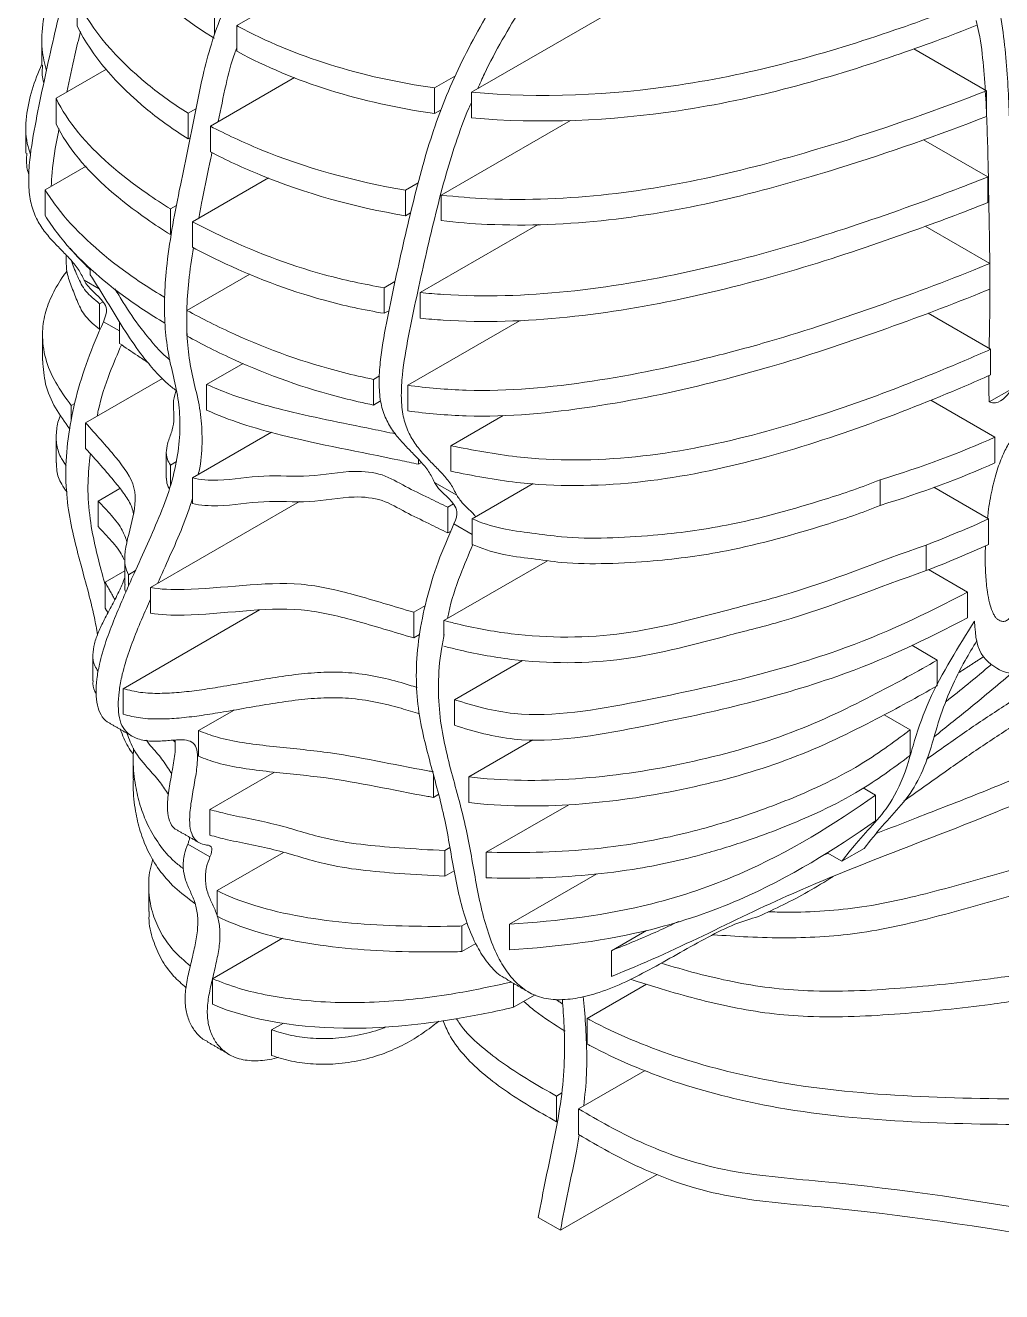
# Model space of a CAD drawing. Header units: millimetres. Extents: x -176 to 2097, y -1009 to 156.
# Drawn here: x 129.9 to 223.3, y -998.9 to -877.8 of the extents above; entities that cross this region are included whole.
import ezdxf

# ---------------------------------------------------------------- set-up
doc = ezdxf.new("R2010")
doc.units = ezdxf.units.MM

msp = doc.modelspace()

# ---------------------------------------------------------------- linework, layer by layer
at = {"color": 7, "linetype": 'Continuous', "lineweight": 15}
for p, q in [((150.15, -877.77), (161.33, -871.31)), ((134.9, -875.39), (134.9, -877.84)), ((172.6, -884.15), (189.3, -874.51)), ((148.02, -878.62), (148.02, -876.54)), ((150.15, -877.77), (150.15, -880.22)), ((214.89, -880), (221.84, -884.01)), ((132.88, -884.73), (137.71, -881.94)), ((147.63, -887.39), (155.66, -882.75)), ((171.07, -882.58), (169.06, -883.74)), ((169.06, -886.19), (169.06, -883.74)), ((221.84, -886.46), (221.84, -884.01)), ((132.88, -884.73), (132.88, -887.18)), ((172.6, -884.15), (172.6, -886.6)), ((146.25, -885.73), (145.5, -886.16)), ((145.5, -888.61), (145.5, -886.16)), ((169.71, -885.82), (169.06, -886.19)), ((147.63, -887.39), (147.63, -889.84)), ((169.71, -893.98), (182.08, -886.84)), ((145.71, -888.5), (145.5, -888.61)), ((215.82, -888.7), (221.98, -892.25)), ((135.75, -891.23), (131.84, -893.49)), ((145.93, -896.53), (153.18, -892.35)), ((221.98, -894.7), (221.98, -892.25)), ((131.84, -893.49), (131.84, -895.94)), ((167.51, -892.8), (166.29, -893.51)), ((166.29, -895.96), (166.29, -893.51)), ((169.71, -893.98), (169.71, -896.43)), ((144.38, -894.98), (143.81, -895.31)), ((143.81, -897.76), (143.81, -895.31)), ((166.78, -895.67), (166.29, -895.96)), ((145.93, -896.53), (145.93, -898.98)), ((167.7, -903.31), (178.97, -896.8)), ((215.99, -896.96), (222.15, -900.52)), ((143.89, -897.71), (143.81, -897.76)), ((222.15, -902.97), (222.15, -900.52)), ((135.56, -902.13), (136.99, -902.95)), ((136.15, -901), (136.15, -901.62)), ((151.39, -901.55), (145.39, -905.01)), ((165.28, -902.26), (164.26, -902.84)), ((164.26, -905.29), (164.26, -902.84)), ((167.7, -903.31), (167.7, -905.76)), ((137.04, -904.37), (137.37, -904.18)), ((137.04, -906.82), (137.04, -904.37)), ((143.27, -906.23), (143.27, -905.76)), ((145.39, -905.01), (145.39, -907.46)), ((164.71, -905.04), (164.26, -905.29)), ((216.26, -905.28), (222.23, -908.73)), ((137.04, -906.82), (137.1, -906.79)), ((137.41, -906.09), (138.94, -906.98)), ((138.94, -906.11), (138.94, -908.17)), ((143.27, -906.23), (143.29, -906.22)), ((177.19, -906), (166.5, -912.17)), ((222.23, -911.17), (222.23, -908.73)), ((150.76, -910.08), (147.27, -912.09)), ((135.7, -915.76), (143.05, -911.51)), ((163.23, -911.61), (163.8, -911.27)), ((163.23, -914.06), (163.23, -911.61)), ((147.27, -912.09), (147.27, -914.54)), ((166.5, -912.17), (166.5, -914.62)), ((224.22, -912.54), (222.1, -913.77)), ((134.66, -913.91), (134.32, -914.1)), ((134.32, -915.47), (134.32, -914.1)), ((163.23, -914.06), (163.91, -913.66)), ((216.52, -913.6), (222.64, -917.13)), ((175.62, -915.07), (170.63, -917.95)), ((135.7, -915.76), (135.7, -918.21)), ((153.47, -916.67), (145.93, -921.03)), ((170.63, -917.95), (170.63, -920.39)), ((222.64, -919.58), (222.64, -917.13)), ((143.81, -919.8), (144.39, -919.47)), ((143.81, -921.8), (143.81, -919.8)), ((167.54, -919.73), (167.54, -919.25)), ((167.54, -919.73), (167.83, -919.57)), ((145.93, -921.03), (145.93, -923.48)), ((171.19, -922.69), (169.07, -921.47)), ((178.48, -921.58), (172.67, -924.94)), ((211.66, -921.21), (211.66, -923.66)), ((136.89, -923.24), (138.98, -922.03)), ((216.81, -921.93), (222.04, -924.95)), ((136.89, -923.24), (136.89, -925.69)), ((141.92, -931.51), (156.16, -923.29)), ((170.33, -923.84), (170.87, -923.52)), ((170.33, -926.29), (170.33, -923.84)), ((172.67, -924.94), (172.67, -927.39)), ((222.04, -927.4), (222.04, -924.95)), ((170.33, -926.29), (170.64, -926.11)), ((172.67, -926.44), (170.92, -925.43)), ((216.06, -927.45), (216.06, -929.9)), ((137.57, -931.01), (139.45, -929.92)), ((140.46, -929.9), (139.8, -930.29)), ((169.95, -934.67), (179.87, -928.95)), ((216.3, -929.8), (220.02, -931.95)), ((137.57, -931.01), (137.57, -933.46)), ((139.8, -931.39), (139.8, -930.29)), ((141.92, -931.51), (141.92, -933.96)), ((220.02, -934.4), (220.02, -931.95)), ((139.3, -941.19), (152.34, -933.66)), ((168.19, -933.24), (167.08, -933.88)), ((167.08, -936.33), (167.08, -933.88)), ((169.95, -934.67), (169.95, -936.27)), ((167.64, -936.01), (167.08, -936.33)), ((214.7, -937.04), (217.13, -938.45)), ((170.98, -942.24), (177.48, -938.49)), ((217.13, -940.9), (217.13, -938.45)), ((219.21, -939.65), (219.19, -939.64)), ((219.21, -939.6), (219.21, -939.65)), ((139.3, -941.19), (139.3, -943.64)), ((146.51, -945.19), (149.9, -943.23)), ((170.98, -942.24), (170.98, -944.69)), ((212.06, -943.68), (214.54, -945.11)), ((146.51, -945.19), (146.51, -947.64)), ((214.54, -947.56), (214.54, -945.11)), ((172.34, -949.62), (178.47, -946.08)), ((147.58, -952.74), (153.75, -949.18)), ((168.95, -951.58), (168.95, -949.39)), ((172.34, -949.62), (172.34, -952.07)), ((169.46, -951.29), (168.95, -951.58)), ((210.85, -951.15), (210.04, -950.68)), ((210.85, -951.15), (211.24, -951.38)), ((211.24, -953.83), (211.24, -951.38)), ((147.58, -952.74), (147.58, -955.19)), ((174.01, -956.82), (181.89, -952.28)), ((147.59, -957.28), (145.47, -956.06)), ((170.54, -956.38), (170.04, -956.67)), ((170.04, -959.12), (170.04, -956.67)), ((208.02, -957.68), (210.14, -956.46)), ((154.62, -956.84), (148.27, -960.5)), ((174.01, -956.82), (174.01, -959.27)), ((208.02, -957.68), (206.61, -956.87)), ((170.93, -958.6), (170.04, -959.12)), ((184.59, -958.88), (176.24, -963.7)), ((148.27, -960.5), (148.27, -962.95)), ((146.15, -961.73), (146.15, -961.64)), ((146.15, -961.73), (146.17, -961.72)), ((171.68, -963.88), (172.19, -963.59)), ((171.68, -966.33), (171.68, -963.88)), ((176.24, -963.7), (176.24, -966.15)), ((154.53, -965.05), (147.83, -968.93)), ((189.33, -964.31), (185.97, -966.25)), ((171.68, -966.33), (173, -965.57)), ((185.97, -966.25), (185.97, -968.7)), ((147.83, -968.93), (147.83, -971.37)), ((176.61, -971.66), (176.61, -969.36)), ((183.67, -972.73), (189.34, -969.46)), ((176.61, -971.66), (178.69, -970.45)), ((154.62, -973.17), (153.49, -973.82)), ((183.67, -972.73), (183.67, -975.18)), ((153.49, -973.82), (153.49, -976.27)), ((189.21, -977.7), (182.84, -981.37)), ((180.72, -980.15), (181.23, -979.85)), ((180.72, -982.6), (180.72, -980.15)), ((182.84, -981.37), (182.84, -983.82)), ((180.72, -982.6), (180.82, -982.54)), ((181.1, -992.98), (190.35, -987.64)), ((181.1, -992.98), (178.98, -991.75))]:
    msp.add_line(p, q, dxfattribs=at)
for points, knots in [([(201.01, -810.28), (200.64, -810.32), (199.18, -810.45), (196.54, -810.99), (193.08, -812.12), (189.57, -813.64), (186.03, -815.49), (182.49, -817.6), (178.95, -819.91), (174.98, -822.7), (170.59, -826.03), (165.81, -829.89), (161.08, -833.92), (156.91, -837.75), (153.31, -841.31), (150.24, -844.55), (147.25, -847.96), (144.41, -851.57), (141.95, -855.13), (139.89, -858.56), (138.18, -861.8), (136.68, -865.1), (135.42, -868.46), (134.36, -871.96), (133.44, -875.6), (132.55, -879.37), (131.72, -883.13), (130.94, -886.89), (130.37, -890.09), (130.22, -892.59), (130.35, -894.39), (130.81, -895.92), (131.53, -897.17), (132.39, -898.23), (133.32, -899.17), (134.21, -900.08), (135.01, -901), (135.39, -901.76), (135.56, -902.13)], [0, 0, 0, 0, 0.011498, 0.045783, 0.079864, 0.11386, 0.147904, 0.182031, 0.216203, 0.250401, 0.297434, 0.344387, 0.391196, 0.437979, 0.469836, 0.501843, 0.533856, 0.565757, 0.597578, 0.622551, 0.647474, 0.672369, 0.697308, 0.722388, 0.750973, 0.779378, 0.807739, 0.836447, 0.865332, 0.881257, 0.896823, 0.912167, 0.927642, 0.943275, 0.958529, 0.973302, 0.987208, 1, 1, 1, 1]), ([(223.46, -816.67), (222.62, -816.47), (220.96, -816.07), (218.25, -815.99), (215.41, -816.37), (212.46, -817.18), (209.46, -818.33), (205.84, -820.02), (201.62, -822.36), (196.83, -825.4), (191.89, -828.88), (186.81, -832.72), (181.58, -836.92), (176.42, -841.38), (171.33, -846.14), (166.83, -850.69), (162.94, -854.98), (159.65, -858.93), (156.5, -863.08), (153.91, -866.9), (151.85, -870.3), (150.28, -873.21), (148.91, -876.17), (147.79, -879.18), (146.9, -882.47), (146.2, -885.99), (145.46, -889.77), (144.65, -893.55), (143.92, -897.31), (143.43, -900.74), (143.22, -903.81), (143.26, -906.49), (143.55, -909.02), (144.11, -911.34), (144.62, -913.65), (144.78, -916.16), (144.56, -918.81), (143.94, -921.61), (142.88, -924.48), (141.62, -927.33), (140.44, -929.93), (139.39, -932.3), (138.46, -934.47), (137.62, -936.66), (137.05, -938.62), (136.75, -940.27), (136.67, -941.6), (136.78, -942.78), (137.14, -943.73), (137.59, -944.27), (137.94, -944.43), (138.03, -944.47)], [0, 0, 0, 0, 0.0221436, 0.0441893, 0.0661031, 0.0880324, 0.1100546, 0.1321481, 0.1668124, 0.2014198, 0.2360364, 0.2745353, 0.3129896, 0.3514285, 0.389917, 0.4285173, 0.4555405, 0.4825252, 0.509502, 0.5365601, 0.553563, 0.5704532, 0.5872208, 0.603959, 0.6208643, 0.6426648, 0.6643561, 0.6858006, 0.7073042, 0.7289503, 0.745873, 0.762735, 0.7796572, 0.7967515, 0.8137986, 0.8297205, 0.8454695, 0.8612122, 0.8772366, 0.8934458, 0.909455, 0.9214815, 0.9337183, 0.9460611, 0.9583523, 0.9665224, 0.9745323, 0.9822873, 0.98985, 0.9974961, 1, 1, 1, 1]), ([(234.51, -829.63), (234.15, -829.66), (232.69, -829.79), (230.05, -830.34), (226.58, -831.46), (223.07, -832.99), (219.54, -834.83), (215.99, -836.94), (212.45, -839.25), (208.48, -842.05), (204.1, -845.37), (199.32, -849.23), (194.59, -853.27), (190.42, -857.09), (186.81, -860.66), (183.74, -863.89), (180.76, -867.3), (177.91, -870.92), (175.46, -874.47), (173.39, -877.9), (171.68, -881.14), (170.18, -884.45), (168.93, -887.8), (167.87, -891.31), (166.94, -894.94), (166.06, -898.71), (165.23, -902.47), (164.44, -906.23), (163.88, -909.43), (163.73, -911.93), (163.85, -913.74), (164.31, -915.26), (165.03, -916.51), (165.9, -917.57), (166.83, -918.52), (167.71, -919.43), (168.52, -920.34), (168.89, -921.1), (169.07, -921.47)], [0, 0, 0, 0, 0.011498, 0.045783, 0.079864, 0.11386, 0.147904, 0.182031, 0.216203, 0.250401, 0.297434, 0.344387, 0.391196, 0.437979, 0.469836, 0.501843, 0.533856, 0.565757, 0.597578, 0.622551, 0.647474, 0.672369, 0.697308, 0.722388, 0.750973, 0.779378, 0.807739, 0.836447, 0.865332, 0.881257, 0.896823, 0.912167, 0.927642, 0.943275, 0.958529, 0.973302, 0.987208, 1, 1, 1, 1]), ([(212.11, -854.2), (212.76, -855.09), (214.18, -857.05), (216.24, -860.23), (218.26, -863.69), (220.03, -867.16), (221.48, -870.58), (222.59, -873.93), (223.29, -877.23), (223.69, -880.45), (223.9, -883.57), (224.03, -886.63), (224.12, -889.75), (224.18, -892.98), (224.24, -896.36), (224.28, -899.69), (224.3, -902.89), (224.25, -905.41), (224.21, -907.4), (224.18, -909.01), (224.15, -910.72), (224.2, -911.94), (224.22, -912.54)], [0, 0, 0, 0, 0.0485003, 0.1064852, 0.1646387, 0.222797, 0.2757958, 0.3285598, 0.381644, 0.4353294, 0.4890542, 0.5419312, 0.594325, 0.6525899, 0.7124425, 0.772179, 0.8288669, 0.882297, 0.907736, 0.936334, 0.968647, 1, 1, 1, 1]), ([(137.68, -868.07), (139.39, -872.09), (142.96, -875.91), (147.98, -878.97), (148.02, -878.99)], [0.75284326, 0.75284326, 0.75284326, 0.75284326, 0.8125, 0.8130533, 0.8130533, 0.8130533, 0.8130533]), ([(133.4, -871.75), (132.98, -872.71), (132.17, -874.55), (131.58, -877.33), (131.42, -879.84), (131.79, -881.42), (131.95, -882.11)], [0, 0, 0, 0, 0.282116, 0.543825, 0.80299, 1, 1, 1, 1]), ([(179.11, -873.57), (178.54, -874.37), (177.27, -876.17), (175.53, -879.13), (174.1, -881.75), (173.4, -883.33), (173.19, -883.81)], [0, 0, 0, 0, 0.250423, 0.558878, 0.866717, 1, 1, 1, 1]), ([(134.9, -875.39), (136.31, -878.23), (139.54, -882), (144.12, -885.29), (145.5, -886.16)], [0.74015247, 0.74015247, 0.74015247, 0.74015247, 0.78125, 0.79731535, 0.79731535, 0.79731535, 0.79731535]), ([(172.6, -884.15), (179.15, -884.74), (193.6, -884.09), (209.45, -879.62), (218.36, -876.31), (220.9, -875.3)], [0.2571799, 0.2571799, 0.2571799, 0.2571799, 0.3125, 0.375, 0.4007601, 0.4007601, 0.4007601, 0.4007601]), ([(134.9, -877.84), (136.31, -880.68), (139.54, -884.45), (144.12, -887.74), (145.5, -888.61)], [0.74015247, 0.74015247, 0.74015247, 0.74015247, 0.78125, 0.79731535, 0.79731535, 0.79731535, 0.79731535]), ([(150.15, -877.77), (150.19, -877.8), (155.48, -880.69), (162.11, -882.75), (169.06, -883.74)], [0.1869467, 0.1869467, 0.1869467, 0.1869467, 0.1875, 0.24715674, 0.24715674, 0.24715674, 0.24715674]), ([(172.6, -886.6), (179.15, -887.19), (193.6, -886.54), (209.45, -882.07), (218.36, -878.76), (220.9, -877.75)], [0.2571799, 0.2571799, 0.2571799, 0.2571799, 0.3125, 0.375, 0.4007601, 0.4007601, 0.4007601, 0.4007601]), ([(220.86, -877.28), (220.95, -877.66), (221.3, -879.16), (221.56, -881.67), (221.79, -884.8), (221.91, -887.85), (222, -890.97), (222.05, -894.21), (222.12, -897.58), (222.16, -900.92), (222.18, -904.11), (222.13, -906.63), (222.1, -908.12), (222.09, -908.62), (222.09, -908.65)], [0, 0, 0, 0, 0.034036, 0.132346, 0.230728, 0.327558, 0.423503, 0.530199, 0.639803, 0.749194, 0.853002, 0.950845, 0.997429, 1, 1, 1, 1]), ([(135.21, -878.35), (135.03, -879.09), (134.57, -881.03), (134.15, -882.96), (133.9, -884.14)], [0, 0, 0, 0, 0.386879, 1, 1, 1, 1]), ([(150.15, -879.91), (150.08, -880.07), (149.64, -881.24), (149.06, -883.61), (148.62, -885.77), (148.38, -886.95)], [0, 0, 0, 0, 0.068881, 0.492387, 1, 1, 1, 1]), ([(150.15, -880.22), (150.19, -880.24), (155.48, -883.14), (162.11, -885.2), (169.06, -886.19)], [0.1869467, 0.1869467, 0.1869467, 0.1869467, 0.1875, 0.24715674, 0.24715674, 0.24715674, 0.24715674]), ([(131.52, -881.47), (131.18, -882.28), (130.49, -883.93), (129.98, -886.47), (129.93, -888.57), (130.33, -889.78), (130.44, -890.13)], [0, 0, 0, 0, 0.2849532, 0.5808462, 0.874953, 1, 1, 1, 1]), ([(131.59, -881.56), (131.56, -881.88), (131.51, -882.44), (131.64, -883), (131.7, -883.25)], [0, 0, 0, 0, 0.5581, 1, 1, 1, 1]), ([(169.71, -893.98), (171.16, -894.15), (176.46, -894.57), (189.69, -894), (205.99, -889.77), (217.26, -885.8), (221.84, -884.01)], [0.2692969, 0.2692969, 0.2692969, 0.2692969, 0.28125, 0.3125, 0.375, 0.4192904, 0.4192904, 0.4192904, 0.4192904]), ([(132.88, -884.73), (133.43, -885.85), (135.56, -889.1), (139.61, -892.56), (143.04, -894.83), (143.81, -895.31)], [0.73394378, 0.73394378, 0.73394378, 0.73394378, 0.75, 0.78125, 0.78993075, 0.78993075, 0.78993075, 0.78993075]), ([(172.6, -885.12), (172.51, -885.3), (171.93, -886.59), (171.06, -889.03), (169.99, -892.53), (169.07, -896.17), (168.18, -899.93), (167.35, -903.69), (166.56, -907.46), (166, -910.66), (165.85, -913.15), (165.97, -914.96), (166.44, -916.48), (167.16, -917.73), (168.02, -918.79), (168.95, -919.74), (169.83, -920.65), (170.64, -921.57), (171.01, -922.33), (171.19, -922.69)], [0, 0, 0, 0, 0.012661, 0.087817, 0.163397, 0.249541, 0.335142, 0.420608, 0.507123, 0.594169, 0.642161, 0.689069, 0.73531, 0.781945, 0.829056, 0.875025, 0.919544, 0.961451, 1, 1, 1, 1]), ([(169.71, -896.43), (171.16, -896.6), (176.46, -897.02), (189.69, -896.45), (205.99, -892.22), (217.26, -888.25), (221.84, -886.46)], [0.2692969, 0.2692969, 0.2692969, 0.2692969, 0.28125, 0.3125, 0.375, 0.4192904, 0.4192904, 0.4192904, 0.4192904]), ([(133.17, -887.66), (133.14, -887.81), (132.85, -889.22), (132.5, -891.1), (132.44, -892.72), (132.42, -893.16)], [0, 0, 0, 0, 0.079015, 0.751557, 1, 1, 1, 1]), ([(132.88, -887.18), (133.43, -888.3), (135.56, -891.55), (139.61, -895.01), (143.04, -897.28), (143.81, -897.76)], [0.73394378, 0.73394378, 0.73394378, 0.73394378, 0.75, 0.78125, 0.78993075, 0.78993075, 0.78993075, 0.78993075]), ([(147.63, -887.39), (149.14, -888.19), (154.83, -890.83), (161.38, -892.7), (166.29, -893.51)], [0.20268465, 0.20268465, 0.20268465, 0.20268465, 0.21875, 0.25984753, 0.25984753, 0.25984753, 0.25984753]), ([(130.09, -889.97), (130.05, -890.48), (130, -891.19), (130.23, -891.88), (130.29, -892.06)], [0, 0, 0, 0, 0.731507, 1, 1, 1, 1]), ([(147.78, -889.92), (147.71, -890.28), (147.39, -891.9), (146.92, -894), (146.6, -895.72), (146.52, -896.2)], [0, 0, 0, 0, 0.174629, 0.771868, 1, 1, 1, 1]), ([(147.63, -889.84), (149.14, -890.64), (154.83, -893.28), (161.38, -895.15), (166.29, -895.96)], [0.20268465, 0.20268465, 0.20268465, 0.20268465, 0.21875, 0.25984753, 0.25984753, 0.25984753, 0.25984753]), ([(167.7, -903.31), (168.43, -903.38), (176.96, -904.11), (193.97, -901.88), (210.45, -896.62), (219.59, -893.2), (221.98, -892.25)], [0.2753881, 0.2753881, 0.2753881, 0.2753881, 0.28125, 0.34375, 0.40625, 0.4288357, 0.4288357, 0.4288357, 0.4288357]), ([(131.84, -893.49), (132.18, -894.05), (134.06, -896.8), (137.89, -900.3), (141.88, -902.95), (143.27, -903.79)], [0.71083369, 0.71083369, 0.71083369, 0.71083369, 0.71875, 0.75, 0.76552442, 0.76552442, 0.76552442, 0.76552442]), ([(167.7, -905.76), (168.43, -905.83), (176.96, -906.56), (193.97, -904.33), (210.45, -899.07), (219.59, -895.65), (221.98, -894.7)], [0.2753881, 0.2753881, 0.2753881, 0.2753881, 0.28125, 0.34375, 0.40625, 0.4288357, 0.4288357, 0.4288357, 0.4288357]), ([(131.84, -895.94), (132.18, -896.5), (134.06, -899.25), (137.89, -902.75), (141.88, -905.4), (143.27, -906.23)], [0.71083369, 0.71083369, 0.71083369, 0.71083369, 0.71875, 0.75, 0.76552442, 0.76552442, 0.76552442, 0.76552442]), ([(145.93, -896.53), (146.77, -896.98), (150.69, -898.95), (156.68, -901.29), (162.31, -902.52), (164.26, -902.84)], [0.21006925, 0.21006925, 0.21006925, 0.21006925, 0.21875, 0.25, 0.26605622, 0.26605622, 0.26605622, 0.26605622]), ([(134.23, -899.06), (134.33, -899.19), (134.71, -899.68), (135.38, -900.33), (135.92, -900.89), (136.15, -901.14)], [0, 0, 0, 0, 0.171817, 0.641565, 1, 1, 1, 1]), ([(146.01, -899), (145.85, -900.08), (145.53, -902.13), (145.34, -905.03), (145.38, -907.71), (145.67, -910.24), (146.23, -912.57), (146.75, -914.87), (146.88, -917.39), (146.79, -919.35), (146.52, -920.5), (146.47, -920.72)], [0, 0, 0, 0, 0.135003, 0.256701, 0.377963, 0.499658, 0.62259, 0.745183, 0.859684, 0.972941, 1, 1, 1, 1]), ([(145.93, -898.98), (146.77, -899.43), (150.69, -901.4), (156.68, -903.74), (162.31, -904.97), (164.26, -905.29)], [0.21006925, 0.21006925, 0.21006925, 0.21006925, 0.21875, 0.25, 0.26605622, 0.26605622, 0.26605622, 0.26605622]), ([(133.85, -900.19), (133.85, -900.6), (133.87, -901.49), (134.4, -902.84), (134.93, -904.24), (135.61, -905.64), (136.56, -906.43), (137.04, -906.82)], [0, 0, 0, 0, 0.175569, 0.381727, 0.590953, 0.796071, 1, 1, 1, 1]), ([(134.36, -900.29), (134.37, -900.32), (134.54, -900.83), (134.94, -901.79), (135.6, -903.2), (136.56, -903.98), (137.04, -904.37)], [0, 0, 0, 0, 0.019781, 0.351491, 0.676688, 1, 1, 1, 1]), ([(166.5, -912.17), (168.34, -912.42), (174.22, -912.95), (184.27, -911.98), (193.8, -909.98), (202.97, -907.5), (211.71, -904.55), (218.65, -901.98), (222.04, -900.56), (222.15, -900.52)], [0.2979166, 0.2979166, 0.2979166, 0.2979166, 0.3125, 0.34375, 0.375, 0.390625, 0.421875, 0.453125, 0.4541779, 0.4541779, 0.4541779, 0.4541779]), ([(133.92, -901.25), (133.82, -901.38), (133.28, -902.11), (132.48, -903.47), (131.76, -905.35), (131.49, -907.41), (131.78, -909.62), (132.74, -911.92), (133.79, -913.37), (134.32, -914.1)], [0, 0, 0, 0, 0.033697, 0.178637, 0.322945, 0.467457, 0.644414, 0.821761, 1, 1, 1, 1]), ([(135.56, -902.13), (135.97, -902.96), (137.28, -903.69), (137.88, -905.08), (137.41, -906.09)], [0, 0, 0, 0, 0.674603, 1, 1, 1, 1]), ([(136.15, -901.62), (136.69, -902.46), (137.76, -904.15), (139.27, -906.7), (140.72, -908.87), (142.17, -910.65), (143.28, -911.83), (144.09, -912.47), (144.36, -912.68)], [0, 0, 0, 0, 0.223619, 0.44752, 0.667731, 0.802971, 0.935209, 1, 1, 1, 1]), ([(138.5, -902.95), (138.77, -903.38), (139.54, -904.66), (140.72, -906.43), (142.18, -908.2), (143.09, -909.21), (143.7, -909.69), (143.76, -909.74)], [0, 0, 0, 0, 0.185713, 0.542281, 0.761263, 0.975384, 1, 1, 1, 1]), ([(166.5, -914.62), (168.34, -914.87), (174.22, -915.4), (184.27, -914.43), (193.8, -912.43), (202.97, -909.95), (211.71, -907), (218.65, -904.43), (222.04, -903.01), (222.15, -902.97)], [0.2979166, 0.2979166, 0.2979166, 0.2979166, 0.3125, 0.34375, 0.375, 0.390625, 0.421875, 0.453125, 0.4541779, 0.4541779, 0.4541779, 0.4541779]), ([(145.39, -905.01), (146.84, -905.81), (151.43, -908.11), (157.5, -910.33), (162.25, -911.41), (163.23, -911.61)], [0.23447558, 0.23447558, 0.23447558, 0.23447558, 0.25, 0.28125, 0.28916631, 0.28916631, 0.28916631, 0.28916631]), ([(137.41, -906.09), (136.88, -907.31), (135.84, -909.72), (134.73, -913.35), (134.02, -916.88), (133.74, -920.26), (133.91, -923.38), (134.44, -926.24), (135.15, -928.96), (135.88, -931.64), (136.48, -933.98), (136.75, -935.48), (136.85, -936.04)], [0, 0, 0, 0, 0.106077, 0.210688, 0.314505, 0.418243, 0.522758, 0.626861, 0.731608, 0.835864, 0.939676, 1, 1, 1, 1]), ([(138.94, -908.17), (139.52, -908.56), (140.43, -909.18), (141.34, -909.79), (141.68, -910.02)], [0, 0, 0, 0, 0.627448, 1, 1, 1, 1]), ([(145.39, -907.46), (146.84, -908.26), (151.43, -910.56), (157.5, -912.78), (162.25, -913.86), (163.23, -914.06)], [0.23447558, 0.23447558, 0.23447558, 0.23447558, 0.25, 0.28125, 0.28916631, 0.28916631, 0.28916631, 0.28916631]), ([(139.13, -908.3), (138.75, -909.18), (137.86, -911.26), (137.11, -913.58), (136.84, -914.94), (136.81, -915.12)], [0, 0, 0, 0, 0.3910847, 0.918422, 1, 1, 1, 1]), ([(170.63, -917.95), (172.73, -918.38), (178.52, -919.45), (192.13, -919.32), (207, -914.95), (217.49, -910.81), (221.41, -909.09), (222.23, -908.73)], [0.2636314, 0.2636314, 0.2636314, 0.2636314, 0.28125, 0.3125, 0.375, 0.40625, 0.4145154, 0.4145154, 0.4145154, 0.4145154]), ([(131.6, -909.83), (131.65, -910.58), (131.76, -912.11), (132.71, -914.3), (133.71, -915.69), (134.19, -916.36)], [0, 0, 0, 0, 0.3307332, 0.679951, 1, 1, 1, 1]), ([(170.63, -920.39), (172.73, -920.83), (178.52, -921.9), (192.13, -921.77), (207, -917.4), (217.49, -913.26), (221.41, -911.54), (222.23, -911.17)], [0.2636314, 0.2636314, 0.2636314, 0.2636314, 0.28125, 0.3125, 0.375, 0.40625, 0.4145154, 0.4145154, 0.4145154, 0.4145154]), ([(222.1, -913.77), (223.79, -914.44), (224.74, -909.27), (232.99, -920.05), (227.27, -924.28), (227.65, -942.46), (220.94, -938.05), (220.8, -936.25), (220.69, -934.73)], [0.011907, 0.011907, 0.011907, 0.011907, 0.1477952, 0.2368833, 0.5718197, 0.8726683, 0.9272184, 1, 1, 1, 1]), ([(222.05, -911.25), (222.05, -911.49), (222.04, -912.32), (222.07, -913.17), (222.1, -913.77)], [0, 0, 0, 0, 0.292271, 1, 1, 1, 1]), ([(144.36, -912.68), (144.31, -912.81), (144.12, -913.31), (144.08, -914.2), (144.2, -915.32), (144.03, -916.45), (143.61, -917.46), (143.39, -918.39), (143.43, -919.17), (143.7, -919.62), (143.81, -919.8)], [0, 0, 0, 0, 0.057923, 0.21346, 0.368957, 0.524964, 0.683447, 0.801581, 0.918283, 1, 1, 1, 1]), ([(147.27, -912.09), (147.99, -912.4), (149.46, -913.04), (151.88, -913.81), (154.96, -914.65), (158.74, -915.49), (162.4, -916.21), (164.6, -916.67), (165.34, -916.82)], [0, 0, 0, 0, 0.135986, 0.274758, 0.416681, 0.647774, 0.88274, 1, 1, 1, 1]), ([(133.3, -915.04), (133.28, -915.09), (133.05, -915.59), (132.88, -916.56), (132.88, -917.9), (133.25, -919), (133.69, -919.62), (133.85, -919.83)], [0, 0, 0, 0, 0.036326, 0.316941, 0.589363, 0.858839, 1, 1, 1, 1]), ([(147.27, -914.54), (149.36, -915.52), (155.18, -917.32), (162.57, -918.66), (166.94, -919.6), (167.54, -919.73)], [0.19595501, 0.19595501, 0.19595501, 0.19595501, 0.21875, 0.25, 0.25499175, 0.25499175, 0.25499175, 0.25499175]), ([(135.7, -915.76), (136.66, -916.86), (138.53, -918.88), (141.47, -922.87), (139.19, -927.09), (139.49, -929.75), (139.8, -930.29)], [0.3384918, 0.3384918, 0.3384918, 0.3384918, 0.375, 0.40625, 0.46875, 0.4886946, 0.4886946, 0.4886946, 0.4886946]), ([(221.94, -924.89), (221.96, -924.7), (222.05, -923.74), (222.34, -922.19), (222.82, -920.32), (223.4, -918.78), (223.98, -917.66), (224.55, -916.98), (225.01, -916.71), (225.39, -916.75), (225.65, -916.9), (225.89, -917.18), (226.21, -917.74), (226.53, -918.67), (226.74, -919.82), (226.82, -920.99), (226.81, -922.54), (226.64, -924.57), (226.33, -926.85), (225.95, -929.01), (225.54, -930.89), (225.1, -932.43), (224.64, -933.57), (224.24, -934.26), (223.85, -934.63), (223.52, -934.8), (223.26, -934.73), (223.14, -934.7)], [0, 0, 0, 0, 0.01947, 0.094044, 0.163942, 0.226447, 0.278908, 0.313289, 0.338445, 0.348058, 0.356638, 0.365568, 0.375734, 0.405829, 0.441536, 0.474145, 0.510883, 0.586341, 0.673076, 0.74306, 0.81197, 0.875473, 0.917101, 0.951932, 0.970937, 0.98666, 1, 1, 1, 1]), ([(135.7, -918.21), (136.69, -919.3), (138.01, -920.76), (139.47, -922.64), (140.1, -923.63), (140.23, -924.25), (140.28, -924.47)], [0, 0, 0, 0, 0.5404273, 0.7236233, 0.9049044, 1, 1, 1, 1]), ([(136.16, -918.74), (136.06, -919.65), (135.84, -921.7), (136.04, -924.6), (136.56, -927.47), (137.13, -929.65), (137.47, -930.91), (137.57, -931.28)], [0, 0, 0, 0, 0.189878, 0.427966, 0.665116, 0.903735, 1, 1, 1, 1]), ([(132.93, -919.58), (132.93, -919.84), (132.91, -920.53), (133.27, -921.49), (133.75, -922.15), (133.93, -922.4)], [0, 0, 0, 0, 0.266052, 0.719015, 1, 1, 1, 1]), ([(143.45, -921.04), (143.45, -921.26), (143.44, -921.61), (143.64, -921.93), (143.71, -922.06)], [0, 0, 0, 0, 0.629355, 1, 1, 1, 1]), ([(145.93, -921.03), (146.68, -921.21), (149, -921.37), (152.73, -920.65), (157.09, -921.05), (160.95, -920.24), (164.15, -920.58), (166.27, -921.89), (168.39, -922.87), (169.72, -923.54), (170.33, -923.84)], [0.5100589, 0.5100589, 0.5100589, 0.5100589, 0.5234375, 0.546875, 0.5703125, 0.59375, 0.609375, 0.625, 0.640625, 0.6534203, 0.6534203, 0.6534203, 0.6534203]), ([(169.07, -921.47), (169.48, -922.3), (170.79, -923.03), (171.38, -924.42), (170.92, -925.43)], [0, 0, 0, 0, 0.674603, 1, 1, 1, 1]), ([(172.67, -924.94), (173.55, -925.32), (175.3, -925.95), (178.37, -926.28), (181.68, -926.79), (185.54, -926.82), (190.99, -926.49), (197.89, -925.57), (205.6, -923.38), (209.92, -921.93), (211.66, -921.21)], [0.6695962, 0.6695962, 0.6695962, 0.6695962, 0.6875, 0.703125, 0.71875, 0.7421875, 0.765625, 0.8046875, 0.859375, 0.8939826, 0.8939826, 0.8939826, 0.8939826]), ([(171.19, -922.69), (171.39, -922.98), (171.79, -923.57), (172.43, -924.12), (172.84, -924.52), (172.96, -924.71), (172.99, -924.75)], [0, 0, 0, 0, 0.365523, 0.756964, 0.952654, 1, 1, 1, 1]), ([(216.1, -947.95), (216.73, -947.5), (218.51, -946.23), (221.46, -944.18), (225.07, -941.83), (228.85, -939.57), (232.28, -937.42), (235.24, -935.31), (237.67, -933.22), (239.68, -930.97), (241.08, -928.8), (241.92, -926.79), (242.26, -924.98), (242.22, -923.4), (241.85, -922.46), (241.71, -922.1)], [0, 0, 0, 0, 0.0565617, 0.1578496, 0.2591428, 0.3607073, 0.4625072, 0.5428091, 0.6240024, 0.7061526, 0.7876204, 0.8479929, 0.9067514, 0.9638628, 1, 1, 1, 1]), ([(136.89, -923.24), (137.33, -923.69), (138.19, -924.6), (139.22, -925.89), (139.53, -926.76), (139.66, -927.13)], [0, 0, 0, 0, 0.369961, 0.734622, 1, 1, 1, 1]), ([(145.93, -922.99), (145.63, -923.89), (145, -925.76), (143.78, -928.46), (142.97, -930.27), (142.58, -931.13)], [0, 0, 0, 0, 0.329299, 0.683025, 1, 1, 1, 1]), ([(145.93, -923.48), (146.68, -923.66), (149, -923.82), (152.73, -923.1), (157.09, -923.5), (160.95, -922.69), (164.15, -923.03), (166.27, -924.34), (168.39, -925.32), (169.72, -925.99), (170.33, -926.29)], [0.5100589, 0.5100589, 0.5100589, 0.5100589, 0.5234375, 0.546875, 0.5703125, 0.59375, 0.609375, 0.625, 0.640625, 0.6534203, 0.6534203, 0.6534203, 0.6534203]), ([(172.67, -927.39), (173.55, -927.77), (175.3, -928.4), (178.37, -928.73), (181.68, -929.24), (185.54, -929.27), (190.99, -928.94), (197.89, -928.02), (205.6, -925.83), (209.92, -924.38), (211.66, -923.66)], [0.6695962, 0.6695962, 0.6695962, 0.6695962, 0.6875, 0.703125, 0.71875, 0.7421875, 0.765625, 0.8046875, 0.859375, 0.8939826, 0.8939826, 0.8939826, 0.8939826]), ([(136.89, -925.69), (137.32, -926.14), (138.18, -927.05), (139.07, -928.1), (139.31, -928.72), (139.35, -928.83)], [0, 0, 0, 0, 0.452472, 0.898462, 1, 1, 1, 1]), ([(170.92, -925.43), (170.39, -926.65), (169.34, -929.06), (168.24, -932.69), (167.53, -936.22), (167.25, -939.6), (167.42, -942.72), (167.95, -945.59), (168.65, -948.3), (169.39, -950.98), (170.05, -953.63), (170.53, -956.32), (170.98, -958.95), (171.52, -961.53), (172.25, -963.95), (173.15, -966), (174.25, -967.59), (175.15, -968.56), (175.81, -968.86), (175.95, -968.93)], [0, 0, 0, 0, 0.06664, 0.13236, 0.19758, 0.262751, 0.32841, 0.39381, 0.459615, 0.525112, 0.590329, 0.649638, 0.70932, 0.76965, 0.830165, 0.889784, 0.938351, 0.985972, 1, 1, 1, 1]), ([(169.95, -934.67), (170.37, -934.78), (172.46, -935.3), (178.1, -936.38), (187.36, -936.34), (195.65, -934), (205.61, -931.52), (211.43, -929.04), (216.06, -927.45)], [0.6796478, 0.6796478, 0.6796478, 0.6796478, 0.6875, 0.71875, 0.78125, 0.84375, 0.875, 0.9679317, 0.9679317, 0.9679317, 0.9679317]), ([(172.73, -927.41), (172.32, -928.37), (171.39, -930.53), (170.61, -932.92), (170.35, -934.28), (170.31, -934.46)], [0, 0, 0, 0, 0.410814, 0.921065, 1, 1, 1, 1]), ([(213.94, -951.93), (215.29, -950.97), (217.78, -949.19), (221.46, -946.63), (225.07, -944.28), (228.85, -942.02), (232.28, -939.87), (235.24, -937.76), (237.67, -935.67), (239.67, -933.42), (241.09, -931.25), (241.89, -929.24), (242.24, -927.85), (242.18, -927.09), (242.17, -926.93)], [0, 0, 0, 0, 0.122263, 0.224948, 0.327639, 0.430604, 0.533809, 0.615219, 0.697532, 0.780816, 0.863407, 0.924613, 0.984182, 1, 1, 1, 1]), ([(223.14, -934.7), (223.07, -934.67), (222.93, -934.6), (222.73, -934.4), (222.55, -934.13), (222.32, -933.65), (222.1, -932.9), (221.88, -931.73), (221.74, -930.24), (221.7, -928.76), (221.73, -927.85), (221.75, -927.52)], [0, 0, 0, 0, 0.0329, 0.066529, 0.103165, 0.14531, 0.250331, 0.38421, 0.602457, 0.856328, 1, 1, 1, 1]), ([(169.95, -937.12), (170.37, -937.23), (172.46, -937.75), (178.1, -938.83), (187.36, -938.79), (195.65, -936.45), (205.61, -933.97), (211.43, -931.49), (216.06, -929.9)], [0.6796478, 0.6796478, 0.6796478, 0.6796478, 0.6875, 0.71875, 0.78125, 0.84375, 0.875, 0.9679317, 0.9679317, 0.9679317, 0.9679317]), ([(139.45, -930.56), (139.3, -930.95), (138.95, -931.83), (138.23, -933.17), (137.51, -934.51), (136.93, -935.74), (136.52, -936.86), (136.36, -937.94), (136.43, -938.85), (136.79, -939.36), (136.91, -939.54)], [0, 0, 0, 0, 0.130109, 0.293173, 0.454682, 0.584735, 0.708212, 0.823801, 0.938485, 1, 1, 1, 1]), ([(139.48, -931.22), (139.46, -931.43), (139.43, -931.68), (139.52, -931.93), (139.54, -931.97)], [0, 0, 0, 0, 0.817469, 1, 1, 1, 1]), ([(141.92, -931.51), (142.84, -931.69), (147.45, -931.86), (154.76, -930.54), (161.68, -932.24), (165.17, -933.32), (167.08, -933.88)], [0.5113054, 0.5113054, 0.5113054, 0.5113054, 0.53125, 0.59375, 0.625, 0.6615082, 0.6615082, 0.6615082, 0.6615082]), ([(170.98, -942.24), (172.84, -942.84), (178.27, -944.33), (191.67, -941.92), (206.58, -938.5), (216.09, -934.06), (220.02, -931.95)], [0.1848213, 0.1848213, 0.1848213, 0.1848213, 0.2191078, 0.284306, 0.3985009, 0.485775, 0.485775, 0.485775, 0.485775]), ([(141.92, -932.62), (141.79, -932.92), (141.33, -933.94), (140.58, -935.69), (139.74, -937.89), (139.17, -939.84), (138.88, -941.5), (138.79, -942.82), (138.9, -944), (139.25, -944.97), (139.88, -945.62), (140.79, -946.06), (141.98, -946.25), (143.36, -946.18), (144.58, -946.05), (145.53, -946.1), (146.17, -946.44), (146.43, -947.25), (146.4, -948.44), (146.16, -949.97), (145.83, -951.72), (145.62, -953.31), (145.66, -954.6), (145.98, -955.46), (146.54, -955.98), (147.01, -956.09), (147.27, -956.14)], [0, 0, 0, 0, 0.024886, 0.084797, 0.145226, 0.205403, 0.245403, 0.284619, 0.322587, 0.359613, 0.397048, 0.436111, 0.490515, 0.545417, 0.596948, 0.630798, 0.660107, 0.688511, 0.720066, 0.767434, 0.81803, 0.867927, 0.903549, 0.938638, 0.967153, 1, 1, 1, 1]), ([(141.92, -933.96), (142.84, -934.14), (147.45, -934.31), (154.76, -932.99), (161.68, -934.69), (165.17, -935.77), (167.08, -936.33)], [0.5113054, 0.5113054, 0.5113054, 0.5113054, 0.53125, 0.59375, 0.625, 0.6615082, 0.6615082, 0.6615082, 0.6615082]), ([(170.98, -944.69), (172.84, -945.29), (178.27, -946.78), (191.67, -944.37), (206.58, -940.95), (216.09, -936.51), (220.02, -934.4)], [0.1848213, 0.1848213, 0.1848213, 0.1848213, 0.2191078, 0.284306, 0.3985009, 0.485775, 0.485775, 0.485775, 0.485775]), ([(220.69, -934.73), (219.19, -937.19), (216.9, -940.62), (215.13, -945.45), (214.21, -948.86), (212.72, -952.59), (210.02, -955.11), (208.46, -957.1), (208.02, -957.68)], [-0.2451689, -0.2451689, -0.2451689, -0.2451689, -0.1006705, -0.0381705, -0.0069205, 0.0555795, 0.1493295, 0.1870539, 0.1870539, 0.1870539, 0.1870539]), ([(170, -936.02), (169.9, -936.49), (169.55, -938.13), (169.38, -940.82), (169.54, -943.95), (170.07, -946.81), (170.77, -949.53), (171.51, -952.21), (172.17, -954.85), (172.65, -957.54), (173.1, -960.18), (173.65, -962.75), (174.37, -965.17), (175.28, -967.22), (176.36, -968.83), (177.59, -970), (179.08, -970.75), (180.84, -971), (182.77, -970.82), (184.95, -970.24), (187.35, -969.25), (189.94, -967.9), (192.57, -966.41), (195.19, -964.94), (197.71, -963.67), (199.29, -963.2), (200.04, -962.98)], [0, 0, 0, 0, 0.019024, 0.066649, 0.114631, 0.162424, 0.210512, 0.258375, 0.306034, 0.349376, 0.39299, 0.437077, 0.4813, 0.524867, 0.560359, 0.59516, 0.629727, 0.664841, 0.700744, 0.737117, 0.780885, 0.82529, 0.870646, 0.9162, 0.960459, 1, 1, 1, 1]), ([(220.92, -936.59), (220.54, -937.22), (219.66, -938.68), (218.42, -941.13), (217.3, -944.04), (216.47, -947.19), (215.36, -950.08), (213.73, -952.36), (211.85, -954.29), (210.71, -955.74), (210.14, -956.46)], [0, 0, 0, 0, 0.098426, 0.228553, 0.358453, 0.488843, 0.616427, 0.743986, 0.872393, 1, 1, 1, 1]), ([(172.34, -949.62), (172.71, -949.67), (176.5, -950.07), (183.93, -949.94), (194.02, -948.29), (203.4, -945.58), (210.81, -941.96), (215.25, -939.55), (217.13, -938.45)], [0.3090489, 0.3090489, 0.3090489, 0.3090489, 0.3125, 0.34375, 0.375, 0.40625, 0.4375, 0.4616151, 0.4616151, 0.4616151, 0.4616151]), ([(139.3, -941.19), (139.85, -941.32), (140.96, -941.6), (142.8, -941.66), (144.68, -941.56), (146.61, -941.33), (148.75, -940.99), (151.07, -940.58), (153.54, -940.15), (156.01, -939.79), (158.45, -939.58), (160.95, -939.61), (163.45, -939.98), (165.62, -940.51), (166.9, -940.92), (167.4, -941.08)], [0, 0, 0, 0, 0.060839, 0.123847, 0.187351, 0.255189, 0.326641, 0.415374, 0.504962, 0.592946, 0.677501, 0.758185, 0.849115, 0.940929, 1, 1, 1, 1]), ([(211.3, -955.04), (212.58, -954.54), (215.86, -953.25), (221.18, -951.21), (226.37, -949.05), (230.68, -947.06), (234.1, -945.27), (237.23, -943.31), (240, -941.19), (241.39, -939.61), (242.08, -938.82)], [0, 0, 0, 0, 0.109897, 0.281519, 0.454454, 0.564043, 0.67359, 0.782563, 0.8911, 1, 1, 1, 1]), ([(216.83, -945.78), (217.91, -944.92), (220.41, -942.93), (222.83, -940.9), (224.21, -939.74)], [0, 0, 0, 0, 0.429484, 1, 1, 1, 1]), ([(217.99, -942.4), (218.68, -941.86), (220.15, -940.68), (221.57, -939.49), (222.32, -938.86)], [0, 0, 0, 0, 0.468774, 1, 1, 1, 1]), ([(136.41, -940.44), (136.4, -940.78), (136.4, -941.21), (136.66, -941.59), (136.71, -941.66)], [0, 0, 0, 0, 0.819019, 1, 1, 1, 1]), ([(172.34, -952.07), (172.71, -952.12), (176.5, -952.52), (183.93, -952.39), (194.02, -950.74), (203.4, -948.03), (210.81, -944.41), (215.25, -941.99), (217.13, -940.9)], [0.3090489, 0.3090489, 0.3090489, 0.3090489, 0.3125, 0.34375, 0.375, 0.40625, 0.4375, 0.4616151, 0.4616151, 0.4616151, 0.4616151]), ([(139.3, -943.64), (139.85, -943.77), (140.96, -944.05), (142.8, -944.11), (144.68, -944.01), (146.61, -943.78), (148.75, -943.44), (151.07, -943.03), (153.54, -942.6), (156.01, -942.24), (158.45, -942.03), (160.95, -942.06), (163.45, -942.43), (165.7, -942.99), (167.06, -943.42), (167.64, -943.61)], [0, 0, 0, 0, 0.060273, 0.122694, 0.185608, 0.252816, 0.323602, 0.41151, 0.500264, 0.58743, 0.671198, 0.751132, 0.841216, 0.932176, 1, 1, 1, 1]), ([(185.97, -968.7), (192.06, -966.31), (197.49, -963.36), (203.34, -960.76), (210.98, -957.37), (224.88, -952.75), (238.06, -945.79), (241.61, -941.86), (242.08, -941.27)], [0.9281916, 0.9281916, 0.9281916, 0.9281916, 1, 1, 1, 1.09375, 1.15625, 1.1670877, 1.1670877, 1.1670877, 1.1670877]), ([(139.02, -945.08), (139.24, -945.66), (139.57, -946.5), (140.05, -947.17), (140.21, -947.39)], [0, 0, 0, 0, 0.680972, 1, 1, 1, 1]), ([(139.66, -945.45), (139.86, -946), (140.3, -947.21), (141.62, -948.75), (142.85, -950.13), (143.38, -950.94), (143.63, -951.32)], [0, 0, 0, 0, 0.264459, 0.587873, 0.807531, 1, 1, 1, 1]), ([(146.51, -945.19), (147.07, -945.44), (149.09, -946.15), (153.29, -946.72), (160.26, -947.32), (165.26, -948.49), (168.77, -949.1), (168.95, -949.13)], [0.22768471, 0.22768471, 0.22768471, 0.22768471, 0.234375, 0.25, 0.265625, 0.296875, 0.29857717, 0.29857717, 0.29857717, 0.29857717]), ([(174.01, -956.82), (175.4, -956.86), (178.44, -956.88), (183.15, -956.66), (188.89, -955.98), (194.34, -954.76), (200.18, -952.9), (205.01, -950.99), (210.01, -948.44), (212.76, -946.46), (214.41, -945.21), (214.54, -945.11)], [0.3229166, 0.3229166, 0.3229166, 0.3229166, 0.3359375, 0.3515625, 0.3671875, 0.390625, 0.40625, 0.4296875, 0.4453125, 0.46875, 0.4707767, 0.4707767, 0.4707767, 0.4707767]), ([(140.28, -946.87), (140.26, -947.29), (140.22, -948.48), (140.42, -950.32), (140.88, -952.37), (141.6, -954.25), (142.69, -956.06), (143.83, -957.47), (144.77, -958.19), (145.06, -958.4)], [0, 0, 0, 0, 0.103158, 0.297656, 0.457197, 0.616903, 0.775488, 0.932762, 1, 1, 1, 1]), ([(141.51, -946.12), (141.6, -946.24), (142.01, -946.79), (142.91, -947.73), (143.53, -948.7), (143.87, -949.24), (143.93, -949.33)], [0, 0, 0, 0, 0.117609, 0.513954, 0.915368, 1, 1, 1, 1]), ([(144.26, -946.11), (144.27, -946.42), (144.3, -947.23), (144.03, -948.75), (143.71, -950.49), (143.5, -952.08), (143.54, -953.38), (143.87, -954.21), (144.2, -954.62), (144.42, -954.69), (144.42, -954.69)], [0, 0, 0, 0, 0.104756, 0.276322, 0.45958, 0.640306, 0.769327, 0.89642, 0.9997, 1, 1, 1, 1]), ([(146.51, -947.64), (147.07, -947.89), (149.09, -948.6), (153.29, -949.17), (160.26, -949.77), (165.26, -950.94), (168.77, -951.55), (168.95, -951.58)], [0.22768471, 0.22768471, 0.22768471, 0.22768471, 0.234375, 0.25, 0.265625, 0.296875, 0.29857717, 0.29857717, 0.29857717, 0.29857717]), ([(174.01, -959.27), (175.4, -959.31), (178.44, -959.33), (183.15, -959.11), (188.89, -958.43), (194.34, -957.21), (200.18, -955.35), (205.01, -953.44), (210.01, -950.89), (212.76, -948.91), (214.41, -947.66), (214.54, -947.56)], [0.3229166, 0.3229166, 0.3229166, 0.3229166, 0.3359375, 0.3515625, 0.3671875, 0.390625, 0.40625, 0.4296875, 0.4453125, 0.46875, 0.4707767, 0.4707767, 0.4707767, 0.4707767]), ([(200.95, -962.52), (201.54, -962.54), (203.34, -962.6), (206.35, -962.48), (210.04, -962.1), (213.72, -961.38), (217.38, -960.45), (221.01, -959.45), (224.6, -958.43), (228.09, -957.35), (232.13, -955.94), (236.54, -954.06), (241.2, -951.61), (243.9, -949.75), (245.26, -948.82)], [0, 0, 0, 0, 0.034166, 0.104277, 0.174319, 0.250718, 0.328548, 0.406447, 0.48359, 0.56012, 0.636349, 0.756505, 0.877662, 1, 1, 1, 1]), ([(140.27, -949.85), (140.26, -950.09), (140.23, -951.11), (140.42, -952.77), (140.88, -954.82), (141.6, -956.7), (142.67, -958.51), (144.14, -960.23), (145.48, -961.23), (146.15, -961.73)], [0, 0, 0, 0, 0.056918, 0.2428952, 0.3954481, 0.5481577, 0.6997966, 0.850181, 1, 1, 1, 1]), ([(176.24, -963.7), (180.94, -963.42), (188.73, -962.42), (200.91, -958.19), (207.28, -954.12), (211.24, -951.38)], [0.329695, 0.329695, 0.329695, 0.329695, 0.375, 0.40625, 0.4656192, 0.4656192, 0.4656192, 0.4656192]), ([(195.69, -964.72), (196.8, -964.8), (199.14, -964.95), (202.7, -965.05), (206.35, -964.93), (210.04, -964.54), (213.72, -963.83), (217.38, -962.9), (221.01, -961.9), (224.6, -960.88), (228.09, -959.8), (232.13, -958.39), (236.54, -956.51), (241.2, -954.06), (243.9, -952.2), (245.26, -951.27)], [0, 0, 0, 0, 0.058776, 0.123524, 0.187148, 0.25071, 0.32004, 0.39067, 0.461362, 0.531367, 0.600817, 0.669994, 0.779033, 0.88898, 1, 1, 1, 1]), ([(147.58, -952.74), (148.1, -952.9), (150.09, -953.4), (154.11, -954.11), (159.18, -955.85), (164.6, -956.36), (168.58, -956.6), (170.04, -956.67)], [0.23595286, 0.23595286, 0.23595286, 0.23595286, 0.2421875, 0.2578125, 0.2734375, 0.296875, 0.31050318, 0.31050318, 0.31050318, 0.31050318]), ([(176.24, -966.15), (180.94, -965.87), (188.73, -964.87), (200.91, -960.64), (207.28, -956.57), (211.24, -953.83)], [0.329695, 0.329695, 0.329695, 0.329695, 0.375, 0.40625, 0.4656192, 0.4656192, 0.4656192, 0.4656192]), ([(145.64, -955.4), (145.65, -955.42), (145.65, -955.53), (145.58, -955.76), (145.51, -955.95), (145.47, -956.06)], [0, 0, 0, 0, 0.148355, 0.54026, 1, 1, 1, 1]), ([(147.58, -955.19), (148.1, -955.35), (150.09, -955.85), (154.11, -956.56), (159.18, -958.3), (164.6, -958.81), (168.58, -959.05), (170.04, -959.12)], [0.23595286, 0.23595286, 0.23595286, 0.23595286, 0.2421875, 0.2578125, 0.2734375, 0.296875, 0.31050318, 0.31050318, 0.31050318, 0.31050318]), ([(145.47, -956.06), (145.35, -956.37), (145.06, -957.16), (144.99, -958.39), (145.24, -959.56), (145.72, -960.59), (146.2, -961.65), (146.45, -962.9), (146.43, -964.33), (146.15, -965.88), (145.76, -967.47), (145.39, -969.07), (145.17, -970.62), (145.27, -971.99), (145.64, -973.16), (146.24, -974.08), (146.81, -974.68), (147.23, -974.86), (147.34, -974.9)], [0, 0, 0, 0, 0.040319, 0.09956, 0.162903, 0.231367, 0.300707, 0.367251, 0.432723, 0.499793, 0.56874, 0.637679, 0.705166, 0.772233, 0.839868, 0.907923, 0.976621, 1, 1, 1, 1]), ([(142.13, -957.48), (142.04, -957.82), (141.74, -958.87), (141.69, -960.65), (142.05, -962.7), (142.87, -964.56), (144.01, -966.24), (145.15, -967.22), (145.71, -967.7)], [0, 0, 0, 0, 0.0963141, 0.2980254, 0.4986989, 0.6701615, 0.8373527, 1, 1, 1, 1]), ([(147.59, -957.28), (147.47, -957.6), (147.18, -958.39), (147.11, -959.61), (147.36, -960.79), (147.84, -961.81), (148.32, -962.87), (148.57, -964.13), (148.55, -965.55), (148.27, -967.1), (147.88, -968.7), (147.51, -970.29), (147.29, -971.84), (147.39, -973.22), (147.76, -974.38), (148.35, -975.32), (149.25, -976.14), (150.52, -976.71), (152.18, -976.82), (153.4, -976.67), (154.06, -976.46), (154.11, -976.44)], [0, 0, 0, 0, 0.031153, 0.076926, 0.125869, 0.178769, 0.232344, 0.283761, 0.334348, 0.386171, 0.439443, 0.49271, 0.544854, 0.596674, 0.648933, 0.701517, 0.754597, 0.834963, 0.91455, 0.993675, 1, 1, 1, 1]), ([(200.04, -962.98), (201.62, -962.24), (203.99, -961.13), (206.37, -959.65), (207.17, -959.16)], [0, 0, 0, 0, 0.666119, 1, 1, 1, 1]), ([(148.27, -960.5), (149.38, -961.05), (153.25, -962.57), (161.09, -963.83), (167.88, -963.96), (171.41, -963.89), (171.68, -963.88)], [0.23579412, 0.23579412, 0.23579412, 0.23579412, 0.25, 0.28125, 0.3125, 0.31508643, 0.31508643, 0.31508643, 0.31508643]), ([(190.73, -967.44), (191.85, -967.77), (194.07, -968.42), (197.52, -969.23), (201.08, -969.83), (204.99, -970.14), (209.19, -970.12), (213.58, -969.85), (217.93, -969.45), (222.62, -968.89), (227.67, -968.18), (233.04, -967.27), (238.28, -966.16), (243.32, -964.79), (248.24, -963.22), (251.48, -962.09), (253.12, -961.52)], [0, 0, 0, 0, 0.056761, 0.113044, 0.168805, 0.224683, 0.291407, 0.358521, 0.424973, 0.491078, 0.575697, 0.660596, 0.744967, 0.828564, 0.912985, 1, 1, 1, 1]), ([(141.79, -962.5), (141.78, -962.7), (141.71, -963.62), (142.07, -965.15), (142.87, -967.01), (143.91, -968.56), (144.9, -969.42), (145.32, -969.79)], [0, 0, 0, 0, 0.079065, 0.358014, 0.596359, 0.828765, 1, 1, 1, 1]), ([(148.27, -962.95), (149.38, -963.5), (153.25, -965.02), (161.09, -966.28), (167.88, -966.41), (171.41, -966.34), (171.68, -966.33)], [0.23579412, 0.23579412, 0.23579412, 0.23579412, 0.25, 0.28125, 0.3125, 0.31508643, 0.31508643, 0.31508643, 0.31508643]), ([(185.97, -966.25), (187.48, -965.63), (189.68, -964.74), (191.76, -963.75), (192.42, -963.44)], [0, 0, 0, 0, 0.683446, 1, 1, 1, 1]), ([(187.79, -968.98), (188.77, -969.28), (190.84, -969.94), (194.07, -970.86), (197.52, -971.68), (201.08, -972.28), (204.99, -972.59), (209.19, -972.57), (213.58, -972.3), (217.93, -971.9), (222.62, -971.34), (227.67, -970.63), (233.04, -969.72), (238.28, -968.61), (243.32, -967.24), (248.24, -965.67), (251.48, -964.54), (253.12, -963.97)], [0, 0, 0, 0, 0.047902, 0.102032, 0.155613, 0.208698, 0.261894, 0.325416, 0.389308, 0.452571, 0.515504, 0.596061, 0.676886, 0.757208, 0.836792, 0.917161, 1, 1, 1, 1]), ([(147.83, -968.93), (148.67, -969.25), (150.36, -969.91), (153.26, -970.56), (156.5, -971.03), (160.04, -971.25), (163.78, -971.18), (167.48, -970.86), (171.73, -970.26), (174.65, -969.63), (176.4, -969.25)], [0, 0, 0, 0, 0.101007, 0.204836, 0.311318, 0.43594, 0.561207, 0.686597, 0.811741, 1, 1, 1, 1]), ([(177.58, -971.09), (177.94, -971.4), (179.12, -972.41), (180.55, -973.32), (181.55, -973.95)], [0, 0, 0, 0, 0.298231, 1, 1, 1, 1]), ([(181.29, -970.89), (181.35, -971.74), (181.48, -973.68), (181.53, -976.82), (181.22, -980.42), (180.54, -984.19), (179.7, -987.99), (179.22, -990.5), (178.98, -991.75)], [0, 0, 0, 0, 0.133728, 0.305615, 0.477608, 0.652166, 0.827531, 1, 1, 1, 1]), ([(183.29, -970.63), (183.33, -971.05), (183.45, -972.38), (183.59, -974.84), (183.67, -977.86), (183.44, -980.08), (183.33, -981.09)], [0, 0, 0, 0, 0.128076, 0.401422, 0.725979, 1, 1, 1, 1]), ([(147.83, -971.37), (151.43, -972.94), (159.71, -974.18), (169.88, -973.07), (174.82, -972.08), (176.61, -971.66)], [0.79756022, 0.79756022, 0.79756022, 0.79756022, 0.84375, 0.875, 0.89354342, 0.89354342, 0.89354342, 0.89354342]), ([(153.49, -976.27), (154.11, -976.46), (155.36, -976.85), (157.46, -977.11), (159.73, -977.12), (162.05, -976.76), (164.28, -976.1), (166.25, -975.2), (167.98, -974.15), (168.98, -973.37), (169.48, -972.99)], [0, 0, 0, 0, 0.111514, 0.224552, 0.338099, 0.469485, 0.601955, 0.734204, 0.868152, 1, 1, 1, 1]), ([(153.49, -973.82), (154.11, -974.01), (155.36, -974.4), (157.46, -974.66), (159.73, -974.67), (162.03, -974.3), (163.63, -973.88), (164.34, -973.56), (164.39, -973.54)], [0, 0, 0, 0, 0.1820262, 0.3665394, 0.5518841, 0.7663464, 0.982579, 1, 1, 1, 1]), ([(169.88, -972.93), (170.06, -973.37), (170.5, -974.48), (171.75, -976.16), (173.56, -977.94), (175.72, -979.58), (178.14, -981.12), (179.86, -982.11), (180.72, -982.6)], [0, 0, 0, 0, 0.115048, 0.291887, 0.466148, 0.642172, 0.820187, 1, 1, 1, 1]), ([(171.15, -972.75), (171.36, -973.07), (172, -974.03), (173.58, -975.48), (175.72, -977.13), (178.14, -978.67), (179.86, -979.66), (180.72, -980.15)], [0, 0, 0, 0, 0.110157, 0.32914, 0.550339, 0.77404, 1, 1, 1, 1]), ([(183.67, -972.73), (183.77, -972.78), (188.76, -975.47), (202.61, -980.06), (227.94, -980.58), (250.89, -980.39), (264.16, -979.26), (268.69, -978.68)], [0.5004876, 0.5004876, 0.5004876, 0.5004876, 0.5015601, 0.5560309, 0.6266044, 0.7046795, 0.7405099, 0.7405099, 0.7405099, 0.7405099]), ([(183.67, -975.18), (183.77, -975.23), (188.76, -977.92), (202.61, -982.51), (227.94, -983.03), (250.89, -982.84), (264.16, -981.71), (268.69, -981.13)], [0.5004876, 0.5004876, 0.5004876, 0.5004876, 0.5015601, 0.5560309, 0.6266044, 0.7046795, 0.7405099, 0.7405099, 0.7405099, 0.7405099]), ([(182.84, -981.37), (184.74, -982.49), (188.94, -984.87), (196.55, -987.52), (218.76, -989.22), (236.43, -992.77), (251.02, -996.4)], [0.509658, 0.509658, 0.509658, 0.509658, 0.5625, 0.625, 0.6875, 1, 1, 1, 1]), ([(182.9, -983.86), (182.81, -984.38), (182.52, -986.15), (181.81, -989.22), (181.34, -991.73), (181.1, -992.98)], [0, 0, 0, 0, 0.171746, 0.589321, 1, 1, 1, 1]), ([(182.84, -983.82), (184.74, -984.94), (188.94, -987.32), (196.55, -989.97), (218.76, -991.66), (236.43, -995.22), (251.02, -998.85)], [0.509658, 0.509658, 0.509658, 0.509658, 0.5625, 0.625, 0.6875, 1, 1, 1, 1])]:
    msp.add_open_spline(points, degree=3, knots=knots, dxfattribs=at)
for points, degree in [([(131.52, -879.11), (131.52, -881.56)], 1), ([(130, -887.52), (130, -889.97)], 1), ([(133.83, -899.7), (133.83, -900.19)], 1), ([(131.58, -907.38), (131.58, -909.83)], 1), ([(132.89, -917.13), (132.89, -919.58)], 1), ([(211.66, -921.21), (215.71, -919.98), (219.32, -918.64), (222.64, -917.13)], 3), ([(143.42, -918.59), (143.42, -921.04)], 1), ([(211.66, -923.66), (215.71, -922.43), (219.32, -921.09), (222.64, -919.58)], 3), ([(216.06, -927.45), (218.12, -926.66), (220.11, -925.83), (222.04, -924.95)], 3), ([(216.06, -929.9), (218.12, -929.11), (220.11, -928.28), (222.04, -927.4)], 3), ([(139.45, -928.78), (139.45, -931.23)], 1), ([(137.57, -931.01), (138.49, -932.65)], 1), ([(137.57, -933.46), (137.83, -933.93)], 1), ([(136.4, -937.99), (136.4, -940.44)], 1), ([(219.21, -939.65), (221.57, -938.11)], 1), ([(138.01, -944.5), (140.13, -945.72)], 1), ([(144.09, -946.12), (144.26, -946.29)], 1), ([(140.24, -947.4), (140.24, -949.85)], 1), ([(144.42, -954.69), (146.54, -955.91)], 1), ([(147.27, -956.14), (147.81, -956.14), (147.92, -956.52), (147.59, -957.28)], 3), ([(206.25, -957.09), (206.68, -956.91)], 1), ([(141.74, -960.05), (141.74, -962.5)], 1), ([(175.93, -968.97), (178.05, -970.2)], 1), ([(180.66, -970.9), (181.32, -971.35)], 1), ([(147.32, -974.94), (149.44, -976.17)], 1)]:
    msp.add_open_spline(points, degree=degree, dxfattribs=at)

doc.saveas('drawing.dxf')
